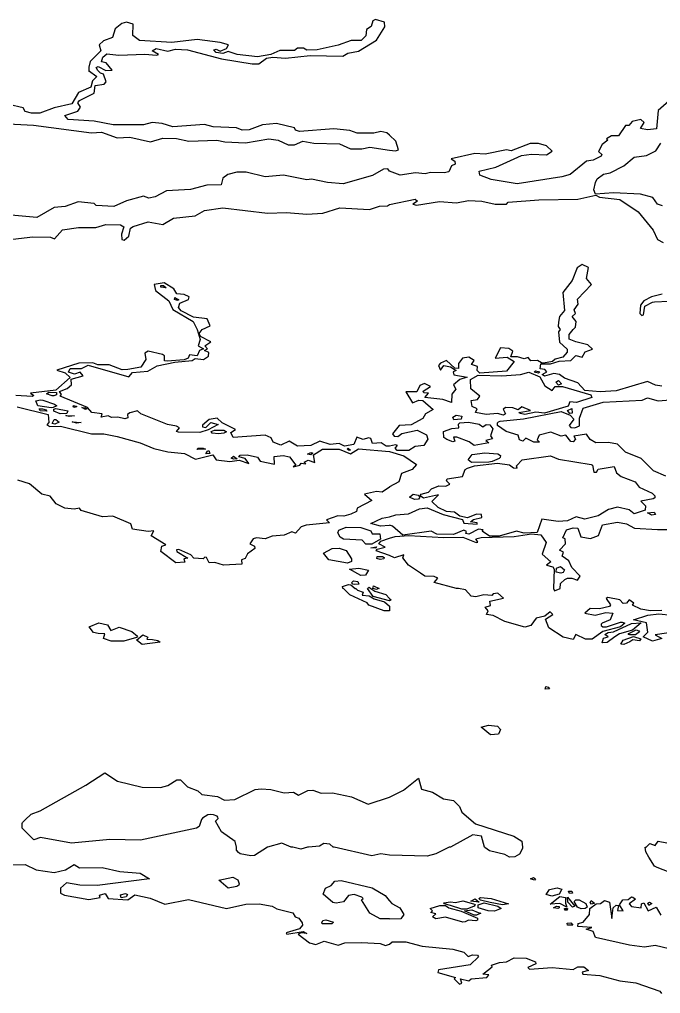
# Model space of a CAD drawing. Header units: inches. Extents: x -128.78 to -121.96, y 47.51 to 52.08.
# Drawn here: x -127.165 to -126.73, y 50.526 to 51.187 of the extents above; entities that cross this region are included whole.
import ezdxf

# ---------------------------------------------------------------- set-up
doc = ezdxf.new("R2010")
doc.units = ezdxf.units.IN
doc.header["$MEASUREMENT"] = 0
doc.layers.add('country_Clip', color=7, linetype='Continuous')

msp = doc.modelspace()

# ---------------------------------------------------------------- linework, layer by layer
at = {"layer": 'country_Clip'}
for points in [[(-127.17298, 51.11602), (-127.15597, 51.11523), (-127.11641, 51.11001), (-127.10971, 51.11041), (-127.09902, 51.10659), (-127.09042, 51.10699), (-127.07634, 51.10388), (-127.06808, 51.1063), (-127.05875, 51.10622), (-127.05036, 51.10438), (-127.03143, 51.10512), (-127.0259, 51.10388), (-127.012, 51.10327), (-126.9962, 51.10598), (-126.98968, 51.10497), (-126.98297, 51.10185), (-126.97857, 51.10187), (-126.97301, 51.1043), (-126.96544, 51.10303), (-126.94809, 51.10248), (-126.94057, 51.09917), (-126.93291, 51.09907), (-126.9275, 51.10038), (-126.91406, 51.09822), (-126.90999, 51.09773), (-126.90797, 51.09857), (-126.90997, 51.10446), (-126.91406, 51.10854), (-126.91406, 51.10854), (-126.91601, 51.10999), (-126.92, 51.11098), (-126.9247, 51.10981), (-126.93607, 51.10971), (-126.94114, 51.11158), (-126.95197, 51.11269), (-126.97518, 51.1109), (-126.97804, 51.1119), (-126.97875, 51.11346), (-126.99081, 51.11641), (-127.00033, 51.11535), (-127.00947, 51.112), (-127.01417, 51.11193), (-127.01811, 51.1135), (-127.03387, 51.11402), (-127.03972, 51.11564), (-127.0612, 51.11414), (-127.06846, 51.11644), (-127.07541, 51.11711), (-127.08108, 51.1155), (-127.10174, 51.11554), (-127.11462, 51.11798), (-127.1323, 51.11903), (-127.13455, 51.12184), (-127.12566, 51.12484), (-127.12388, 51.12752), (-127.12584, 51.13043), (-127.12459, 51.13208), (-127.11458, 51.13686), (-127.11408, 51.14222), (-127.10794, 51.14316), (-127.1066, 51.14469), (-127.10826, 51.14994), (-127.11038, 51.15058), (-127.11223, 51.15234), (-127.11337, 51.15446), (-127.11204, 51.15507), (-127.10675, 51.15234), (-127.10251, 51.15267), (-127.10663, 51.15754), (-127.10981, 51.15826), (-127.10888, 51.16145), (-127.10605, 51.16369), (-127.09803, 51.1627), (-127.08017, 51.16348), (-127.07242, 51.16272), (-127.07108, 51.16324), (-127.07533, 51.16561), (-127.07255, 51.16738), (-127.06462, 51.16552), (-127.05937, 51.16677), (-127.05135, 51.16627), (-127.02833, 51.1603), (-127.0073, 51.15684), (-127.00286, 51.15677), (-126.99767, 51.1606), (-126.99327, 51.16149), (-126.98486, 51.1608), (-126.96797, 51.1626), (-126.94581, 51.16217), (-126.94255, 51.16403), (-126.93513, 51.16549), (-126.92303, 51.17299), (-126.91726, 51.18191), (-126.91751, 51.18517), (-126.92366, 51.18697), (-126.92546, 51.18601), (-126.92657, 51.18225), (-126.92972, 51.18007), (-126.93027, 51.17585), (-126.93346, 51.17279), (-126.94021, 51.17278), (-126.94901, 51.1695), (-126.9632, 51.16633), (-126.97037, 51.16606), (-126.97261, 51.16744), (-126.97662, 51.16739), (-126.97876, 51.16598), (-126.98863, 51.16595), (-126.99477, 51.16329), (-127.00385, 51.16158), (-127.01752, 51.16312), (-127.02365, 51.16526), (-127.02735, 51.16381), (-127.03182, 51.16454), (-127.03337, 51.16631), (-127.03196, 51.16675), (-127.02916, 51.16536), (-127.02494, 51.16731), (-127.02354, 51.16975), (-127.02905, 51.17143), (-127.04465, 51.17348), (-127.06202, 51.17136), (-127.0838, 51.17262), (-127.08846, 51.17606), (-127.08827, 51.18381), (-127.09269, 51.18522), (-127.09589, 51.1843), (-127.10045, 51.18054), (-127.10212, 51.1748), (-127.10844, 51.17253), (-127.1112, 51.16975), (-127.11008, 51.16569), (-127.11739, 51.15845), (-127.11827, 51.15458), (-127.11833, 51.15234), (-127.11844, 51.15234), (-127.11281, 51.1483), (-127.11583, 51.14522), (-127.11686, 51.14099), (-127.12534, 51.13745), (-127.12988, 51.12967), (-127.14185, 51.12703), (-127.1515, 51.12333), (-127.15723, 51.12333), (-127.16162, 51.12459), (-127.16282, 51.12709), (-127.17251, 51.12924)], [(-126.72274, 51.13304), (-126.73172, 51.12512), (-126.73286, 51.11283), (-126.73911, 51.11195), (-126.74373, 51.11289), (-126.74123, 51.11704), (-126.74348, 51.11898), (-126.7495, 51.11763), (-126.75177, 51.11503), (-126.75399, 51.11489), (-126.75878, 51.10807), (-126.76339, 51.10795), (-126.76679, 51.10602), (-126.76603, 51.1051), (-126.76989, 51.10204), (-126.77236, 51.09724), (-126.76994, 51.09523), (-126.77045, 51.0942), (-126.77588, 51.09157), (-126.78043, 51.0908), (-126.79153, 51.08179), (-126.79708, 51.0802), (-126.82746, 51.07541), (-126.84507, 51.07833), (-126.85281, 51.08128), (-126.85324, 51.08408), (-126.84191, 51.08662), (-126.82464, 51.09474), (-126.81781, 51.09563), (-126.80749, 51.09504), (-126.80371, 51.09757), (-126.80764, 51.1012), (-126.81307, 51.10287), (-126.81873, 51.10274), (-126.83154, 51.09769), (-126.83471, 51.09856), (-126.84926, 51.09561), (-126.85617, 51.09608), (-126.87226, 51.09234), (-126.86971, 51.09087), (-126.86952, 51.08883), (-126.87208, 51.08756), (-126.87394, 51.08362), (-126.87712, 51.08277), (-126.88643, 51.08307), (-126.88994, 51.0821), (-126.89661, 51.08282), (-126.90684, 51.08128), (-126.91406, 51.08398), (-126.91536, 51.08563), (-126.91818, 51.08534), (-126.92567, 51.08105), (-126.9456, 51.07547), (-126.95636, 51.0762), (-126.96722, 51.07863), (-126.9704, 51.07808), (-126.98615, 51.08132), (-126.99859, 51.08016), (-127.01154, 51.08342), (-127.01783, 51.08336), (-127.02397, 51.08183), (-127.02723, 51.0793), (-127.02834, 51.07463), (-127.03812, 51.07446), (-127.04924, 51.0715), (-127.06563, 51.07063), (-127.07335, 51.06652), (-127.07765, 51.06563), (-127.08111, 51.06708), (-127.09277, 51.06385), (-127.10132, 51.06007), (-127.11332, 51.06077), (-127.11469, 51.06202), (-127.12543, 51.06325), (-127.13433, 51.06009), (-127.14175, 51.0594), (-127.15368, 51.05248), (-127.17099, 51.0541)], [(-126.72882, 51.06036), (-126.73225, 51.06168), (-126.73542, 51.06614), (-126.74381, 51.06831), (-126.76217, 51.06927), (-126.77426, 51.06833), (-126.77541, 51.07128), (-126.77436, 51.07625), (-126.77326, 51.07887), (-126.76885, 51.082), (-126.76438, 51.0828), (-126.755, 51.08772), (-126.74817, 51.09349), (-126.73961, 51.09459), (-126.73336, 51.09776), (-126.72995, 51.10306)], [(-127.16997, 51.03785), (-127.15623, 51.03931), (-127.1443, 51.03924), (-127.14161, 51.03815), (-127.13625, 51.04409), (-127.12536, 51.04567), (-127.11357, 51.04568), (-127.10666, 51.04768), (-127.0969, 51.04767), (-127.09462, 51.04621), (-127.09613, 51.04125), (-127.09592, 51.03769), (-127.09435, 51.03725), (-127.09119, 51.03977), (-127.08991, 51.04526), (-127.0882, 51.0465), (-127.07802, 51.04959), (-127.06813, 51.0479), (-127.06083, 51.05214), (-127.04606, 51.05356), (-127.03979, 51.05726), (-127.02723, 51.05918), (-126.99707, 51.05555), (-126.98411, 51.05586), (-126.97022, 51.05475), (-126.95951, 51.05555), (-126.94795, 51.05914), (-126.92769, 51.05804), (-126.92095, 51.06021), (-126.91542, 51.06041), (-126.91406, 51.06139), (-126.89666, 51.06497), (-126.8951, 51.06352), (-126.89842, 51.0615), (-126.89586, 51.0609), (-126.88018, 51.06348), (-126.86872, 51.06251), (-126.86051, 51.06409), (-126.85144, 51.06369), (-126.84233, 51.06169), (-126.83483, 51.06169), (-126.83351, 51.06301), (-126.81276, 51.06445), (-126.78631, 51.06504), (-126.77411, 51.06775), (-126.77156, 51.06644), (-126.75777, 51.06478), (-126.74545, 51.05632), (-126.73505, 51.04398), (-126.73211, 51.03757), (-126.72838, 51.03563)], [(-126.72933, 50.93795), (-126.73365, 50.93863), (-126.73891, 50.94131), (-126.76019, 50.9348), (-126.77118, 50.93415), (-126.78158, 50.93508), (-126.7863, 50.94026), (-126.79537, 50.94337), (-126.79868, 50.94604), (-126.80268, 50.94661), (-126.8089, 50.94485), (-126.81058, 50.94601), (-126.80724, 50.94788), (-126.80862, 50.94932), (-126.81199, 50.94976), (-126.81138, 50.95313), (-126.80475, 50.95313), (-126.79909, 50.95494), (-126.79104, 50.95556), (-126.78761, 50.95885), (-126.78345, 50.95772), (-126.78124, 50.96125), (-126.77632, 50.96305), (-126.77962, 50.96621), (-126.78761, 50.96808), (-126.79214, 50.97002), (-126.79215, 50.97307), (-126.78952, 50.97656), (-126.78785, 50.97802), (-126.7875, 50.98203), (-126.79018, 50.98535), (-126.78782, 50.98746), (-126.78882, 50.98982), (-126.78615, 50.9936), (-126.78653, 50.99702), (-126.77713, 51.00715), (-126.78048, 51.01105), (-126.77899, 51.0185), (-126.78337, 51.02054), (-126.78676, 51.01846), (-126.79013, 51.00988), (-126.79653, 51.00154), (-126.79535, 50.98948), (-126.79875, 50.98535), (-126.79943, 50.98141), (-126.79959, 50.97854), (-126.79834, 50.97656), (-126.79948, 50.97498), (-126.79871, 50.96788), (-126.79355, 50.96325), (-126.79359, 50.96119), (-126.79647, 50.95763), (-126.80171, 50.95629), (-126.8034, 50.95471), (-126.80962, 50.95374), (-126.81093, 50.95388), (-126.8136, 50.95546), (-126.81817, 50.9552), (-126.82006, 50.95757), (-126.82276, 50.95652), (-126.8272, 50.95795), (-126.83169, 50.95788), (-126.83045, 50.96179), (-126.83304, 50.96352), (-126.83881, 50.96412), (-126.84244, 50.95699), (-126.8342, 50.95776), (-126.82947, 50.95479), (-126.83472, 50.94828), (-126.8529, 50.94696), (-126.85466, 50.94874), (-126.85447, 50.95138), (-126.8586, 50.95271), (-126.85673, 50.95555), (-126.86032, 50.95778), (-126.86455, 50.95713), (-126.86743, 50.95335), (-126.86731, 50.95012), (-126.86983, 50.95022), (-126.87543, 50.95542), (-126.87958, 50.95375), (-126.88089, 50.95215), (-126.87961, 50.94886), (-126.87735, 50.95213), (-126.87275, 50.95125), (-126.86887, 50.94877), (-126.87098, 50.94786), (-126.87051, 50.94564), (-126.86133, 50.94408), (-126.86635, 50.94249), (-126.8708, 50.9389), (-126.86909, 50.93608), (-126.87181, 50.93256), (-126.87212, 50.92706), (-126.87807, 50.92902), (-126.89021, 50.93038), (-126.88774, 50.93323), (-126.89093, 50.93346), (-126.89122, 50.93471), (-126.88631, 50.93786), (-126.89043, 50.93993), (-126.89367, 50.93845), (-126.89562, 50.93421), (-126.90301, 50.93411), (-126.8986, 50.92666), (-126.89436, 50.92854), (-126.89156, 50.92833), (-126.88454, 50.92221), (-126.88974, 50.9192), (-126.89158, 50.91618), (-126.89938, 50.91185), (-126.90752, 50.91134), (-126.91221, 50.90575), (-126.91108, 50.90416), (-126.90842, 50.90377), (-126.90574, 50.90586), (-126.89535, 50.90825), (-126.88906, 50.90504), (-126.88811, 50.90201), (-126.89081, 50.89769), (-126.89668, 50.89714), (-126.90103, 50.89428), (-126.90905, 50.89444), (-126.91041, 50.89588), (-126.90879, 50.89768), (-126.91016, 50.89828), (-126.91406, 50.89732), (-126.91649, 50.89732), (-126.91992, 50.89946), (-126.92567, 50.89911), (-126.92686, 50.90245), (-126.92853, 50.90306), (-126.93206, 50.90185), (-126.93629, 50.90342), (-126.93841, 50.89833), (-126.94483, 50.89735), (-126.94837, 50.89917), (-126.95439, 50.89837), (-126.96152, 50.9006), (-126.96763, 50.8977), (-126.97669, 50.89729), (-126.98229, 50.90059), (-126.98794, 50.89794), (-126.99304, 50.90003), (-126.9945, 50.90295), (-126.99867, 50.90483), (-127.02035, 50.90328), (-127.02194, 50.90668), (-127.01874, 50.90859), (-127.02788, 50.91323), (-127.03114, 50.91622), (-127.03662, 50.91538), (-127.04106, 50.91145), (-127.04115, 50.91033), (-127.03886, 50.91005), (-127.03554, 50.91346), (-127.03044, 50.91199), (-127.03733, 50.90834), (-127.04293, 50.90658), (-127.05739, 50.90684), (-127.05876, 50.90729), (-127.05667, 50.90976), (-127.05872, 50.91096), (-127.065, 50.91203), (-127.08308, 50.91933), (-127.08527, 50.92121), (-127.09054, 50.91987), (-127.09208, 50.91869), (-127.09174, 50.91661), (-127.09396, 50.91587), (-127.09854, 50.91702), (-127.103, 50.91677), (-127.1052, 50.91794), (-127.10983, 50.91697), (-127.10935, 50.91928), (-127.11625, 50.92009), (-127.11919, 50.92345), (-127.13775, 50.93115), (-127.13675, 50.93241), (-127.13828, 50.93451), (-127.13293, 50.9364), (-127.13005, 50.93902), (-127.13025, 50.94271), (-127.12209, 50.94495), (-127.12425, 50.94752), (-127.128, 50.94622), (-127.13211, 50.94765), (-127.13101, 50.94997), (-127.12319, 50.95006), (-127.11877, 50.95221), (-127.09124, 50.94448), (-127.08865, 50.94735), (-127.07813, 50.94814), (-127.07196, 50.95179), (-127.05989, 50.95431), (-127.04805, 50.95537), (-127.04618, 50.95671), (-127.04039, 50.9561), (-127.03702, 50.9583), (-127.03684, 50.96082), (-127.03975, 50.96218), (-127.03779, 50.96347), (-127.0396, 50.96539), (-127.03557, 50.96822), (-127.04251, 50.97176), (-127.04339, 50.9737), (-127.04126, 50.97656), (-127.03603, 50.979), (-127.03793, 50.98371), (-127.04734, 50.98494), (-127.05563, 50.98913), (-127.05737, 50.99144), (-127.05652, 50.99438), (-127.05057, 50.99688), (-127.05015, 50.99863), (-127.05346, 51.00029), (-127.05856, 51.00074), (-127.06061, 51.00417), (-127.06721, 51.00815), (-127.07405, 51.00716), (-127.07298, 51.00293), (-127.06396, 50.99597), (-127.06119, 50.99013), (-127.04735, 50.98183), (-127.0448, 50.97656), (-127.04267, 50.96973), (-127.04406, 50.9655), (-127.04042, 50.96336), (-127.04316, 50.96225), (-127.04484, 50.95872), (-127.04991, 50.9592), (-127.05089, 50.95702), (-127.05346, 50.9559), (-127.0652, 50.95499), (-127.06701, 50.95534), (-127.06685, 50.95854), (-127.06834, 50.95963), (-127.07797, 50.9618), (-127.08029, 50.96051), (-127.07953, 50.95608), (-127.08295, 50.95096), (-127.09183, 50.94925), (-127.0957, 50.94918), (-127.10452, 50.95243), (-127.11212, 50.95256), (-127.11559, 50.95383), (-127.12504, 50.9536), (-127.13997, 50.94879), (-127.1343, 50.94706), (-127.13094, 50.944), (-127.14079, 50.93536), (-127.15801, 50.93322), (-127.15565, 50.93178), (-127.15676, 50.93108), (-127.16777, 50.93175)], [(-127.06765, 51.0063), (-127.06589, 51.0049), (-127.06945, 51.00534), (-127.06943, 51.00636), (-127.06765, 51.0063)], [(-127.05727, 50.99663), (-127.058, 50.99609), (-127.06006, 50.99679), (-127.05982, 50.99812), (-127.05727, 50.99663)], [(-126.72909, 51.00052), (-126.73619, 50.99867), (-126.74155, 50.99591), (-126.74369, 50.99292), (-126.74428, 50.98734), (-126.74294, 50.98612), (-126.74169, 50.98639), (-126.74076, 50.9923), (-126.73572, 50.99504), (-126.73435, 50.99521), (-126.72447, 50.99563)], [(-126.81961, 50.94763), (-126.81208, 50.94428), (-126.80878, 50.93823), (-126.80364, 50.93508), (-126.80177, 50.93778), (-126.79679, 50.93772), (-126.77755, 50.93217), (-126.7767, 50.93027), (-126.78723, 50.92694), (-126.7917, 50.92734), (-126.7929, 50.92438), (-126.80899, 50.91975), (-126.81487, 50.92039), (-126.82227, 50.91888), (-126.8252, 50.9194), (-126.82636, 50.92014), (-126.81847, 50.92143), (-126.82427, 50.92408), (-126.82682, 50.92206), (-126.83042, 50.92342), (-126.8352, 50.92352), (-126.83694, 50.92246), (-126.83547, 50.91932), (-126.83685, 50.91846), (-126.8409, 50.91957), (-126.84863, 50.91889), (-126.85578, 50.92013), (-126.85462, 50.92264), (-126.85794, 50.92423), (-126.85867, 50.92829), (-126.85441, 50.92894), (-126.85273, 50.93132), (-126.85886, 50.93624), (-126.85921, 50.94265), (-126.85386, 50.94555), (-126.83794, 50.94506), (-126.82514, 50.94604), (-126.81961, 50.94763)], [(-126.81212, 50.94783), (-126.81304, 50.94686), (-126.81588, 50.94763), (-126.81502, 50.94836), (-126.81212, 50.94783)], [(-126.79748, 50.93959), (-126.79934, 50.9388), (-126.80124, 50.94073), (-126.79943, 50.94181), (-126.79748, 50.93959)], [(-127.14196, 50.93151), (-127.14311, 50.93144), (-127.14709, 50.93288), (-127.14538, 50.93388), (-127.1403, 50.93374), (-127.14023, 50.93211), (-127.14196, 50.93151)], [(-126.72658, 50.87692), (-126.73485, 50.88059), (-126.74328, 50.88884), (-126.75401, 50.89327), (-126.75942, 50.8986), (-126.76558, 50.8998), (-126.77412, 50.89962), (-126.77786, 50.90189), (-126.78033, 50.90544), (-126.78899, 50.90418), (-126.78786, 50.90198), (-126.78939, 50.90016), (-126.79107, 50.90036), (-126.79443, 50.9047), (-126.79769, 50.90417), (-126.80453, 50.90676), (-126.81251, 50.90481), (-126.81381, 50.90166), (-126.81232, 50.90011), (-126.81619, 50.9001), (-126.82155, 50.90283), (-126.82372, 50.90062), (-126.82599, 50.90168), (-126.82681, 50.9048), (-126.83493, 50.90729), (-126.84074, 50.91142), (-126.8409, 50.91315), (-126.84013, 50.91383), (-126.83903, 50.91417), (-126.82315, 50.91581), (-126.79765, 50.9209), (-126.7915, 50.91828), (-126.78898, 50.91571), (-126.79211, 50.91141), (-126.79114, 50.91005), (-126.78836, 50.90968), (-126.78517, 50.91116), (-126.78515, 50.91641), (-126.78262, 50.92314), (-126.76917, 50.9271), (-126.74265, 50.92859), (-126.73894, 50.93018), (-126.73171, 50.92816), (-126.71533, 50.92936)], [(-127.16693, 50.92395), (-127.14593, 50.9189), (-127.14547, 50.91348), (-127.14677, 50.91175), (-127.14488, 50.91065), (-127.13744, 50.91086), (-127.11644, 50.90572), (-127.10813, 50.90562), (-127.09897, 50.90381), (-127.08341, 50.89968), (-127.07426, 50.89583), (-127.06468, 50.89348), (-127.05341, 50.89227), (-127.04589, 50.88843), (-127.03409, 50.89141), (-127.03177, 50.88798), (-127.02256, 50.88679), (-127.0163, 50.8877), (-127.00962, 50.88563), (-127.01205, 50.88904), (-127.01654, 50.89014), (-127.01552, 50.89118), (-127.01083, 50.89131), (-127.00378, 50.88987), (-127.00204, 50.88712), (-126.99233, 50.8851), (-126.99241, 50.8903), (-126.98645, 50.89087), (-126.98207, 50.89017), (-126.97765, 50.88447), (-126.97953, 50.88322), (-126.97513, 50.88432), (-126.97425, 50.88576), (-126.97097, 50.88531), (-126.97207, 50.88652), (-126.96948, 50.88779), (-126.96492, 50.88628), (-126.96568, 50.89133), (-126.9597, 50.89538), (-126.94832, 50.89518), (-126.94071, 50.89205), (-126.93527, 50.8954), (-126.91406, 50.89369), (-126.90433, 50.89085), (-126.89578, 50.88478), (-126.89868, 50.88155), (-126.90598, 50.87877), (-126.90776, 50.87315), (-126.91406, 50.8697), (-126.91406, 50.86942), (-126.91922, 50.86598), (-126.92309, 50.86656), (-126.93114, 50.86468), (-126.92626, 50.86052), (-126.93605, 50.85526), (-126.93654, 50.853), (-126.94033, 50.85104), (-126.9451, 50.84968), (-126.94922, 50.85011), (-126.95692, 50.84724), (-126.95491, 50.84517), (-126.97073, 50.84361), (-126.97408, 50.84244), (-126.97798, 50.83824), (-126.98041, 50.83919), (-126.98577, 50.83699), (-126.99379, 50.83619), (-126.99865, 50.83432), (-127.00448, 50.83503), (-127.00679, 50.83433), (-127.00891, 50.83106), (-127.00591, 50.82936), (-127.00569, 50.82773), (-127.01049, 50.82414), (-127.01216, 50.82105), (-127.01464, 50.82011), (-127.01434, 50.81711), (-127.02679, 50.81649), (-127.03266, 50.81828), (-127.03652, 50.81821), (-127.03835, 50.82164), (-127.03965, 50.82196), (-127.04059, 50.82084), (-127.04692, 50.82126), (-127.04901, 50.82346), (-127.05711, 50.82716), (-127.05873, 50.82685), (-127.05847, 50.82578), (-127.05099, 50.82126), (-127.05385, 50.82072), (-127.05308, 50.81849), (-127.05916, 50.81805), (-127.06944, 50.82573), (-127.06881, 50.82943), (-127.06598, 50.83026), (-127.07587, 50.83634), (-127.07423, 50.8398), (-127.07802, 50.83935), (-127.08856, 50.84097), (-127.08971, 50.84452), (-127.10201, 50.84971), (-127.10902, 50.84936), (-127.12348, 50.85365), (-127.12467, 50.85512), (-127.12818, 50.85446), (-127.13467, 50.85524), (-127.14046, 50.85808), (-127.14463, 50.86337), (-127.15015, 50.86465), (-127.1586, 50.87164), (-127.16655, 50.87424)], [(-127.14258, 50.92346), (-127.14394, 50.92332), (-127.15287, 50.9246), (-127.1543, 50.92817), (-127.15108, 50.92882), (-127.14949, 50.92851), (-127.14168, 50.92576), (-127.14004, 50.92472), (-127.14258, 50.92346)], [(-127.12649, 50.92424), (-127.12807, 50.92354), (-127.12892, 50.92401), (-127.12868, 50.92502), (-127.12649, 50.92424)], [(-127.11962, 50.92254), (-127.12059, 50.9223), (-127.12314, 50.92356), (-127.12047, 50.9234), (-127.11962, 50.92254)], [(-127.14737, 50.92205), (-127.14678, 50.92104), (-127.15139, 50.92136), (-127.15207, 50.9226), (-127.14984, 50.92264), (-127.14737, 50.92205)], [(-127.13328, 50.91957), (-127.13783, 50.91925), (-127.14211, 50.92108), (-127.14216, 50.92237), (-127.14081, 50.92291), (-127.13247, 50.92121), (-127.13328, 50.91957)], [(-127.128, 50.91792), (-127.13164, 50.91738), (-127.13394, 50.91816), (-127.128, 50.91792)], [(-126.86547, 50.91563), (-126.87039, 50.91518), (-126.87121, 50.917), (-126.86891, 50.91827), (-126.8675, 50.91818), (-126.86514, 50.91757), (-126.86547, 50.91563)], [(-126.79012, 50.91968), (-126.79173, 50.91951), (-126.79343, 50.92161), (-126.79041, 50.9228), (-126.79012, 50.91968)], [(-127.13851, 50.91353), (-127.14143, 50.91228), (-127.14312, 50.91275), (-127.14191, 50.91533), (-127.1407, 50.91549), (-127.13851, 50.91353)], [(-127.12359, 50.91337), (-127.12676, 50.91284), (-127.12963, 50.91393), (-127.12359, 50.91337)], [(-126.85328, 50.91217), (-126.85076, 50.91045), (-126.84846, 50.91197), (-126.84602, 50.91179), (-126.84404, 50.90907), (-126.84564, 50.90423), (-126.8443, 50.90232), (-126.84871, 50.90106), (-126.84664, 50.89959), (-126.85672, 50.89767), (-126.86004, 50.90032), (-126.86835, 50.90343), (-126.87071, 50.90344), (-126.86992, 50.90065), (-126.87106, 50.90016), (-126.87524, 50.90176), (-126.87734, 50.90309), (-126.87744, 50.90715), (-126.87187, 50.90929), (-126.86705, 50.90968), (-126.86729, 50.91219), (-126.86646, 50.91314), (-126.86055, 50.91353), (-126.85328, 50.91217)], [(-127.02657, 50.9061), (-127.03029, 50.90574), (-127.03452, 50.90615), (-127.03527, 50.90723), (-127.03309, 50.9082), (-127.02672, 50.90807), (-127.02489, 50.90707), (-127.02657, 50.9061)], [(-127.03909, 50.89527), (-127.04476, 50.89515), (-127.04429, 50.89603), (-127.04059, 50.896), (-127.03909, 50.89527)], [(-127.0362, 50.89236), (-127.0388, 50.89204), (-127.03769, 50.8938), (-127.03692, 50.8944), (-127.0362, 50.89236)], [(-127.01748, 50.88874), (-127.01976, 50.88856), (-127.02165, 50.88914), (-127.02015, 50.8905), (-127.01748, 50.88874)], [(-126.96622, 50.8926), (-126.96768, 50.89131), (-126.96991, 50.89196), (-126.96749, 50.89292), (-126.96622, 50.8926)], [(-126.94062, 50.89457), (-126.94155, 50.89433), (-126.94294, 50.89538), (-126.94212, 50.89594), (-126.94062, 50.89457)], [(-126.77635, 50.88445), (-126.77553, 50.87962), (-126.77354, 50.87971), (-126.77252, 50.88163), (-126.76173, 50.88349), (-126.76003, 50.87922), (-126.75681, 50.8766), (-126.74742, 50.87303), (-126.74461, 50.86947), (-126.73592, 50.86546), (-126.73406, 50.86366), (-126.73405, 50.86213), (-126.73513, 50.86149), (-126.74357, 50.85994), (-126.74035, 50.85671), (-126.74064, 50.85383), (-126.74798, 50.85135), (-126.75138, 50.85397), (-126.75943, 50.85597), (-126.76539, 50.85432), (-126.77248, 50.85011), (-126.78156, 50.84779), (-126.78754, 50.84928), (-126.79327, 50.84663), (-126.79967, 50.84606), (-126.81066, 50.84766), (-126.814, 50.8388), (-126.82281, 50.83814), (-126.82797, 50.8395), (-126.83969, 50.83625), (-126.84621, 50.83611), (-126.85121, 50.8397), (-126.85063, 50.84048), (-126.85369, 50.84104), (-126.86022, 50.83763), (-126.86227, 50.83802), (-126.86181, 50.8393), (-126.86364, 50.84034), (-126.87072, 50.8374), (-126.88192, 50.83764), (-126.88583, 50.83955), (-126.90516, 50.83682), (-126.91205, 50.8431), (-126.91406, 50.84375), (-126.91406, 50.84347), (-126.92036, 50.8431), (-126.92674, 50.84488), (-126.91915, 50.84844), (-126.91406, 50.84933), (-126.90981, 50.85079), (-126.9012, 50.85141), (-126.89383, 50.85479), (-126.88867, 50.85543), (-126.87777, 50.85094), (-126.8646, 50.84749), (-126.8636, 50.84506), (-126.85475, 50.84446), (-126.8546, 50.84519), (-126.85912, 50.84588), (-126.85704, 50.84761), (-126.85146, 50.84885), (-126.85174, 50.85081), (-126.85504, 50.85111), (-126.86123, 50.84858), (-126.86635, 50.84977), (-126.86994, 50.85249), (-126.8754, 50.85288), (-126.8811, 50.85578), (-126.88554, 50.85973), (-126.881, 50.86424), (-126.8911, 50.86211), (-126.89324, 50.86354), (-126.8927, 50.86477), (-126.88771, 50.86615), (-126.88556, 50.86835), (-126.8806, 50.87033), (-126.87593, 50.87024), (-126.87326, 50.8714), (-126.87553, 50.87371), (-126.87493, 50.87522), (-126.86467, 50.87671), (-126.86273, 50.88152), (-126.86132, 50.88247), (-126.85643, 50.88388), (-126.84083, 50.88574), (-126.83268, 50.88463), (-126.82993, 50.88254), (-126.82739, 50.88238), (-126.82786, 50.88398), (-126.8241, 50.88799), (-126.80481, 50.89065), (-126.79952, 50.88859), (-126.77714, 50.88486), (-126.77635, 50.88445)], [(-126.84666, 50.88645), (-126.85857, 50.88631), (-126.86071, 50.88807), (-126.85795, 50.89155), (-126.84936, 50.89286), (-126.84055, 50.8921), (-126.83878, 50.89087), (-126.83896, 50.88959), (-126.83974, 50.88895), (-126.8445, 50.88693), (-126.84666, 50.88645)], [(-126.89441, 50.86135), (-126.89711, 50.86118), (-126.90053, 50.86257), (-126.89808, 50.8647), (-126.89477, 50.86406), (-126.89349, 50.86271), (-126.89441, 50.86135)], [(-126.7335, 50.85098), (-126.73608, 50.8505), (-126.73897, 50.85195), (-126.73437, 50.8525), (-126.7335, 50.85098)], [(-126.72919, 50.78576), (-126.73698, 50.78552), (-126.74343, 50.78657), (-126.74908, 50.78927), (-126.74823, 50.79082), (-126.7515, 50.79293), (-126.75317, 50.79083), (-126.75554, 50.79039), (-126.75771, 50.79292), (-126.76596, 50.79453), (-126.76697, 50.79399), (-126.76412, 50.78969), (-126.76487, 50.78845), (-126.77156, 50.7869), (-126.77793, 50.78721), (-126.78148, 50.78397), (-126.77443, 50.78267), (-126.76729, 50.78442), (-126.76245, 50.78393), (-126.76431, 50.77934), (-126.76982, 50.77719), (-126.77047, 50.77653), (-126.77052, 50.77562), (-126.76924, 50.77467), (-126.76683, 50.77467), (-126.75736, 50.77773), (-126.75629, 50.77786), (-126.75445, 50.77721), (-126.7573, 50.77467), (-126.76923, 50.77157), (-126.77657, 50.7662), (-126.78118, 50.76639), (-126.78757, 50.76943), (-126.78947, 50.76596), (-126.79629, 50.76758), (-126.80598, 50.77405), (-126.80828, 50.77996), (-126.80323, 50.78293), (-126.805, 50.78487), (-126.80873, 50.78184), (-126.81449, 50.78056), (-126.81827, 50.77552), (-126.82233, 50.77437), (-126.83589, 50.77831), (-126.8437, 50.78234), (-126.84833, 50.78299), (-126.84727, 50.78556), (-126.84922, 50.78806), (-126.84571, 50.78919), (-126.84601, 50.79209), (-126.83668, 50.79405), (-126.84072, 50.79752), (-126.84387, 50.79716), (-126.84475, 50.79601), (-126.85023, 50.79639), (-126.85555, 50.795), (-126.85882, 50.79548), (-126.86255, 50.79986), (-126.86742, 50.80078), (-126.86858, 50.80078), (-126.88375, 50.80471), (-126.88126, 50.80766), (-126.88388, 50.80879), (-126.89011, 50.80905), (-126.89323, 50.81101), (-126.90119, 50.81655), (-126.9052, 50.82152), (-126.90447, 50.82354), (-126.91076, 50.82145), (-126.91406, 50.8231), (-126.9233, 50.82614), (-126.92262, 50.82727), (-126.91706, 50.82883), (-126.92149, 50.83097), (-126.92, 50.83283), (-126.91406, 50.83482), (-126.91043, 50.83587), (-126.90102, 50.83663), (-126.87721, 50.83519), (-126.86428, 50.83559), (-126.85524, 50.83183), (-126.85413, 50.83222), (-126.85554, 50.83437), (-126.85183, 50.83541), (-126.8295, 50.8359), (-126.81765, 50.83782), (-126.81146, 50.83722), (-126.80771, 50.83186), (-126.81053, 50.82405), (-126.80454, 50.81885), (-126.80755, 50.81662), (-126.80327, 50.81531), (-126.80238, 50.81372), (-126.80276, 50.80078), (-126.80221, 50.79914), (-126.79834, 50.80078), (-126.79798, 50.80414), (-126.79507, 50.80682), (-126.79343, 50.80764), (-126.79045, 50.80762), (-126.78653, 50.8064), (-126.78476, 50.80903), (-126.7904, 50.81484), (-126.7925, 50.81936), (-126.79688, 50.82265), (-126.79606, 50.82544), (-126.79875, 50.82673), (-126.79469, 50.83102), (-126.79481, 50.83432), (-126.79643, 50.83513), (-126.79409, 50.84041), (-126.78941, 50.8419), (-126.78627, 50.84159), (-126.78427, 50.83566), (-126.77762, 50.83459), (-126.77234, 50.83656), (-126.76959, 50.84383), (-126.75941, 50.84563), (-126.75319, 50.84448), (-126.74786, 50.8416), (-126.73228, 50.84071), (-126.72384, 50.84076)], [(-126.92025, 50.83412), (-126.92618, 50.83067), (-126.93029, 50.83072), (-126.93271, 50.8335), (-126.94533, 50.83417), (-126.94775, 50.83549), (-126.94926, 50.83838), (-126.94855, 50.84022), (-126.9437, 50.84234), (-126.93373, 50.84205), (-126.92687, 50.83991), (-126.92597, 50.83776), (-126.92078, 50.83773), (-126.92025, 50.83412)], [(-126.93996, 50.81906), (-126.94263, 50.81779), (-126.95543, 50.82025), (-126.95899, 50.82464), (-126.95315, 50.82785), (-126.94843, 50.82805), (-126.94362, 50.82647), (-126.94002, 50.82073), (-126.93996, 50.81906)], [(-126.92293, 50.82889), (-126.92354, 50.82801), (-126.92679, 50.82825), (-126.92293, 50.82889)], [(-126.91808, 50.82071), (-126.92055, 50.82035), (-126.92273, 50.82113), (-126.92244, 50.82245), (-126.91896, 50.82237), (-126.91771, 50.82171), (-126.91808, 50.82071)], [(-126.93049, 50.80983), (-126.93367, 50.80957), (-126.94137, 50.81371), (-126.93508, 50.81443), (-126.92843, 50.81304), (-126.93049, 50.80983)], [(-126.79628, 50.81149), (-126.79774, 50.81117), (-126.80108, 50.8118), (-126.80087, 50.81442), (-126.79816, 50.81566), (-126.79534, 50.8134), (-126.79628, 50.81149)], [(-126.935, 50.8036), (-126.93761, 50.80334), (-126.93915, 50.80367), (-126.93991, 50.80455), (-126.93868, 50.80583), (-126.93567, 50.80535), (-126.935, 50.8036)], [(-126.94041, 50.80327), (-126.93747, 50.80078), (-126.93694, 50.80078), (-126.936, 50.79957), (-126.93204, 50.79824), (-126.9328, 50.79605), (-126.92788, 50.79575), (-126.92454, 50.79358), (-126.91747, 50.79155), (-126.91406, 50.78879), (-126.91406, 50.78543), (-126.91779, 50.78547), (-126.92829, 50.78939), (-126.92931, 50.79099), (-126.94118, 50.79643), (-126.9453, 50.80078), (-126.94586, 50.80078), (-126.94606, 50.80213), (-126.94197, 50.8035), (-126.94041, 50.80327)], [(-126.92682, 50.80078), (-126.92403, 50.79878), (-126.91657, 50.79656), (-126.91406, 50.79381), (-126.91309, 50.79288), (-126.91406, 50.79241), (-126.92537, 50.79536), (-126.92902, 50.80078), (-126.92908, 50.80078), (-126.92791, 50.80159), (-126.92682, 50.80078)], [(-126.92154, 50.80078), (-126.923, 50.79998), (-126.92555, 50.80078), (-126.92494, 50.80241), (-126.92113, 50.80078), (-126.92154, 50.80078)], [(-126.76628, 50.76412), (-126.76983, 50.76388), (-126.76888, 50.76695), (-126.76582, 50.76794), (-126.76789, 50.76936), (-126.76569, 50.77071), (-126.76205, 50.77125), (-126.74987, 50.77686), (-126.74339, 50.77748), (-126.7493, 50.7725), (-126.75808, 50.76981), (-126.76115, 50.76793), (-126.76628, 50.76412)], [(-126.7185, 50.77151), (-126.7339, 50.76925), (-126.72935, 50.76678), (-126.73558, 50.76485), (-126.7419, 50.76779), (-126.73884, 50.77113), (-126.73967, 50.77747), (-126.74842, 50.7793), (-126.73881, 50.78261), (-126.73124, 50.78341), (-126.72249, 50.78259)], [(-127.1056, 50.77599), (-127.10342, 50.77208), (-127.09771, 50.77448), (-127.08904, 50.77147), (-127.08534, 50.76826), (-127.08589, 50.76735), (-127.09463, 50.76485), (-127.10314, 50.76483), (-127.10828, 50.76679), (-127.10741, 50.77), (-127.11201, 50.77006), (-127.11511, 50.77084), (-127.11817, 50.7747), (-127.11147, 50.77731), (-127.1056, 50.77599)], [(-126.74707, 50.76928), (-126.75112, 50.76915), (-126.75214, 50.76943), (-126.75159, 50.77023), (-126.74665, 50.77263), (-126.74481, 50.77194), (-126.74443, 50.77135), (-126.74707, 50.76928)], [(-127.06982, 50.76422), (-127.08202, 50.7626), (-127.08533, 50.76516), (-127.08597, 50.7655), (-127.08159, 50.76929), (-127.07818, 50.76764), (-127.07889, 50.76632), (-127.07506, 50.76613), (-127.07134, 50.76545), (-127.06982, 50.76422)], [(-126.74362, 50.76661), (-126.74447, 50.76524), (-126.74892, 50.76572), (-126.75099, 50.76443), (-126.75516, 50.76269), (-126.75721, 50.7629), (-126.75559, 50.76571), (-126.74861, 50.76817), (-126.74362, 50.76661)], [(-126.80559, 50.73246), (-126.8084, 50.7323), (-126.80797, 50.73426), (-126.80646, 50.73374), (-126.80559, 50.73246)], [(-126.84015, 50.70168), (-126.8456, 50.70125), (-126.85184, 50.70661), (-126.84702, 50.70788), (-126.84089, 50.70719), (-126.83892, 50.70486), (-126.84015, 50.70168)], [(-127.082, 50.66582), (-127.06965, 50.66549), (-127.06473, 50.6669), (-127.05865, 50.67074), (-127.05616, 50.67085), (-127.0513, 50.66593), (-127.04436, 50.6633), (-127.0415, 50.66091), (-127.03089, 50.6594), (-127.02621, 50.65692), (-127.01919, 50.65741), (-127.00543, 50.66412), (-127.00138, 50.66472), (-126.99476, 50.6643), (-126.98564, 50.6619), (-126.97942, 50.66248), (-126.97586, 50.66048), (-126.9697, 50.66349), (-126.96613, 50.66388), (-126.96062, 50.66184), (-126.95295, 50.66192), (-126.93998, 50.65929), (-126.92867, 50.65438), (-126.91406, 50.65904), (-126.90473, 50.6638), (-126.89459, 50.67193), (-126.89247, 50.66453), (-126.88488, 50.66242), (-126.87741, 50.65785), (-126.87071, 50.65678), (-126.86663, 50.65276), (-126.865, 50.64875), (-126.85572, 50.64094), (-126.82981, 50.63251), (-126.82437, 50.62905), (-126.82376, 50.625), (-126.82381, 50.62407), (-126.82601, 50.62039), (-126.82907, 50.61856), (-126.83278, 50.61833), (-126.83577, 50.62003), (-126.84629, 50.62252), (-126.84949, 50.62474), (-126.84962, 50.625), (-126.85177, 50.63246), (-126.85769, 50.63342), (-126.8727, 50.625), (-126.87373, 50.625), (-126.88267, 50.62045), (-126.88863, 50.61905), (-126.91406, 50.61971), (-126.91995, 50.62048), (-126.9262, 50.6192), (-126.95176, 50.625), (-126.95235, 50.625), (-126.95472, 50.62714), (-126.95677, 50.62745), (-126.95871, 50.62754), (-126.9618, 50.62584), (-126.96907, 50.625), (-126.96973, 50.625), (-126.97445, 50.62369), (-126.97982, 50.625), (-126.98094, 50.625), (-126.98724, 50.62782), (-126.99691, 50.625), (-127.00587, 50.61943), (-127.00829, 50.61923), (-127.01548, 50.62058), (-127.01659, 50.62137), (-127.01796, 50.62294), (-127.01796, 50.625), (-127.01899, 50.62895), (-127.02814, 50.63543), (-127.03225, 50.64267), (-127.03053, 50.6445), (-127.03077, 50.64536), (-127.03122, 50.64604), (-127.03369, 50.64708), (-127.03568, 50.64726), (-127.0375, 50.64706), (-127.04104, 50.6447), (-127.04189, 50.64392), (-127.04342, 50.63909), (-127.04527, 50.63788), (-127.08333, 50.62977), (-127.10413, 50.63027), (-127.13012, 50.62786), (-127.15121, 50.63165), (-127.15554, 50.63006), (-127.16354, 50.63798), (-127.16346, 50.64112), (-127.16322, 50.64183), (-127.16158, 50.64372), (-127.15734, 50.64742), (-127.15142, 50.64967), (-127.12043, 50.66706), (-127.10739, 50.67545), (-127.09878, 50.66978), (-127.082, 50.66582)], [(-126.70807, 50.60183), (-126.73245, 50.61119), (-126.73426, 50.61225), (-126.73821, 50.61824), (-126.74015, 50.62183), (-126.74048, 50.625), (-126.73982, 50.625), (-126.73738, 50.62746), (-126.73388, 50.62622), (-126.73169, 50.62917), (-126.7258, 50.62795)], [(-127.17427, 50.61306), (-127.16162, 50.61321), (-127.15396, 50.60962), (-127.14179, 50.60798), (-127.13414, 50.60969), (-127.12821, 50.61322), (-127.12469, 50.61105), (-127.10918, 50.61126), (-127.09731, 50.60851), (-127.08339, 50.60752), (-127.07709, 50.60358), (-127.11272, 50.59913), (-127.1244, 50.59938), (-127.13353, 50.60093), (-127.13758, 50.59719), (-127.13755, 50.59383), (-127.13478, 50.59238), (-127.11829, 50.5896), (-127.1105, 50.59082), (-127.11107, 50.59259), (-127.10713, 50.59356), (-127.10525, 50.59016), (-127.09182, 50.58932), (-127.08716, 50.59261), (-127.07659, 50.59045), (-127.06671, 50.58627), (-127.05063, 50.58954), (-127.0248, 50.58349), (-127.01165, 50.5864), (-127.00257, 50.58663), (-126.99376, 50.58507), (-126.9907, 50.58318), (-126.9799, 50.58047), (-126.97819, 50.57788), (-126.97572, 50.57693), (-126.97353, 50.57363), (-126.97329, 50.57215), (-126.97516, 50.56959), (-126.98442, 50.56694), (-126.98379, 50.56594), (-126.97277, 50.56793), (-126.9704, 50.56642), (-126.97419, 50.5669), (-126.97628, 50.56604), (-126.96853, 50.56009), (-126.96419, 50.55906), (-126.95848, 50.56123), (-126.94913, 50.55861), (-126.94444, 50.56002), (-126.93287, 50.56039), (-126.92041, 50.55968), (-126.91681, 50.55833), (-126.91406, 50.55916), (-126.91247, 50.56085), (-126.90318, 50.56078), (-126.89193, 50.55779), (-126.87115, 50.55582), (-126.86365, 50.55387), (-126.86069, 50.55082), (-126.85789, 50.55208), (-126.85435, 50.55173), (-126.85382, 50.55063), (-126.85944, 50.54527), (-126.88088, 50.54174), (-126.88127, 50.53992), (-126.86928, 50.53666), (-126.87036, 50.53559), (-126.86673, 50.53205), (-126.86505, 50.53285), (-126.86605, 50.53559), (-126.86029, 50.53433), (-126.85863, 50.53576), (-126.848, 50.53658), (-126.84679, 50.53847), (-126.8509, 50.53882), (-126.84457, 50.54394), (-126.84496, 50.54491), (-126.8396, 50.54685), (-126.8348, 50.54719), (-126.82964, 50.55005), (-126.82131, 50.54963), (-126.81511, 50.54727), (-126.81476, 50.54584), (-126.82026, 50.54334), (-126.81923, 50.54224), (-126.80378, 50.54346), (-126.78948, 50.54192), (-126.78629, 50.54383), (-126.78224, 50.54378), (-126.77906, 50.54124), (-126.7833, 50.54031), (-126.78294, 50.53894), (-126.77148, 50.53792), (-126.75776, 50.53433), (-126.74696, 50.53289), (-126.73053, 50.52735), (-126.72942, 50.52572)], [(-127.01772, 50.59839), (-127.02362, 50.59735), (-127.02997, 50.60277), (-127.02048, 50.60468), (-127.01713, 50.60292), (-127.01631, 50.60025), (-127.01648, 50.59936), (-127.01772, 50.59839)], [(-126.92594, 50.59738), (-126.91722, 50.59224), (-126.91441, 50.58887), (-126.91406, 50.58873), (-126.91257, 50.58688), (-126.90704, 50.58389), (-126.90451, 50.57932), (-126.9064, 50.57636), (-126.91406, 50.57617), (-126.91406, 50.57645), (-126.92042, 50.57648), (-126.92757, 50.58018), (-126.93316, 50.58921), (-126.93211, 50.59014), (-126.9329, 50.59102), (-126.93809, 50.59286), (-126.94196, 50.59223), (-126.94537, 50.5879), (-126.9504, 50.58703), (-126.95263, 50.58752), (-126.9591, 50.59319), (-126.95756, 50.59734), (-126.95368, 50.59914), (-126.95119, 50.60204), (-126.94709, 50.6025), (-126.92594, 50.59738)], [(-126.81502, 50.60348), (-126.81565, 50.60274), (-126.81854, 50.6036), (-126.81651, 50.60456), (-126.81502, 50.60348)], [(-127.0929, 50.59142), (-127.09633, 50.59059), (-127.09686, 50.59275), (-127.09331, 50.59357), (-127.09202, 50.59299), (-127.0929, 50.59142)], [(-126.79904, 50.59323), (-126.80397, 50.59183), (-126.80771, 50.59299), (-126.80549, 50.59625), (-126.80043, 50.59741), (-126.79715, 50.59659), (-126.79904, 50.59323)], [(-126.78991, 50.59383), (-126.79202, 50.59357), (-126.79269, 50.59521), (-126.79044, 50.59526), (-126.78991, 50.59383)], [(-126.86444, 50.58861), (-126.85722, 50.58667), (-126.85611, 50.58611), (-126.85667, 50.585), (-126.86167, 50.58306), (-126.865, 50.58306), (-126.87278, 50.58556), (-126.87699, 50.58651), (-126.8772, 50.58722), (-126.87278, 50.58806), (-126.86944, 50.5875), (-126.86444, 50.58861)], [(-126.85611, 50.59), (-126.85319, 50.58785), (-126.85889, 50.58833), (-126.85611, 50.59)], [(-126.83833, 50.58333), (-126.84278, 50.58167), (-126.84722, 50.58194), (-126.85389, 50.58389), (-126.85389, 50.58583), (-126.85, 50.58722), (-126.84056, 50.585), (-126.83833, 50.58333)], [(-126.83334, 50.58658), (-126.83738, 50.586), (-126.84585, 50.58755), (-126.85229, 50.58905), (-126.85351, 50.59013), (-126.85231, 50.59099), (-126.8451, 50.5902), (-126.83334, 50.58658)], [(-126.79478, 50.58717), (-126.79376, 50.58438), (-126.79844, 50.58672), (-126.80517, 50.58638), (-126.79843, 50.59155), (-126.79478, 50.59082), (-126.79478, 50.58717)], [(-126.78831, 50.58508), (-126.78994, 50.5844), (-126.79299, 50.58784), (-126.79332, 50.59112), (-126.78831, 50.58508)], [(-126.78134, 50.58345), (-126.78401, 50.5832), (-126.78657, 50.58432), (-126.78879, 50.58808), (-126.7876, 50.58929), (-126.7854, 50.58929), (-126.78093, 50.58672), (-126.77996, 50.58439), (-126.78134, 50.58345)], [(-126.71953, 50.555), (-126.73386, 50.55824), (-126.74107, 50.55728), (-126.75118, 50.55854), (-126.77437, 50.56372), (-126.77596, 50.5678), (-126.78076, 50.56938), (-126.77672, 50.57065), (-126.78637, 50.57124), (-126.78602, 50.57321), (-126.78276, 50.57424), (-126.7783, 50.57932), (-126.77822, 50.58354), (-126.77387, 50.5865), (-126.77101, 50.58679), (-126.76831, 50.58895), (-126.76479, 50.58763), (-126.7633, 50.57675), (-126.76241, 50.58393), (-126.76033, 50.58568), (-126.75867, 50.58538), (-126.75948, 50.58211), (-126.7556, 50.58176), (-126.75798, 50.58588), (-126.75567, 50.58937), (-126.75202, 50.5896), (-126.74986, 50.59129), (-126.74899, 50.59111), (-126.74726, 50.5897), (-126.75156, 50.58662), (-126.74997, 50.58474)], [(-126.77498, 50.58717), (-126.77713, 50.58642), (-126.77796, 50.5876), (-126.77715, 50.58876), (-126.77498, 50.58717)], [(-126.74997, 50.58474), (-126.74328, 50.58379), (-126.74308, 50.58665), (-126.74154, 50.58718), (-126.73862, 50.58191), (-126.73321, 50.58438), (-126.72993, 50.57894)], [(-126.73608, 50.58681), (-126.73808, 50.58549), (-126.73884, 50.58695), (-126.73775, 50.5877), (-126.73608, 50.58681)], [(-126.86556, 50.58167), (-126.85444, 50.57694), (-126.85444, 50.57556), (-126.85556, 50.575), (-126.86056, 50.57556), (-126.86278, 50.57444), (-126.86444, 50.57417), (-126.87611, 50.5775), (-126.88278, 50.57639), (-126.885, 50.57778), (-126.88278, 50.57972), (-126.88611, 50.58083), (-126.885, 50.58194), (-126.88667, 50.58333), (-126.88, 50.58556), (-126.87611, 50.58556), (-126.87389, 50.58389), (-126.86556, 50.58167)], [(-126.855, 50.57889), (-126.85667, 50.57889), (-126.86333, 50.58194), (-126.85833, 50.5825), (-126.85389, 50.58083), (-126.85222, 50.58028), (-126.855, 50.57889)], [(-126.79888, 50.58381), (-126.79985, 50.58351), (-126.80279, 50.58397), (-126.80079, 50.58513), (-126.79907, 50.58475), (-126.79888, 50.58381)], [(-126.79322, 50.5834), (-126.79358, 50.58223), (-126.79516, 50.58238), (-126.79528, 50.5834), (-126.79322, 50.5834)], [(-126.95321, 50.57313), (-126.95999, 50.57296), (-126.96014, 50.57378), (-126.95937, 50.57526), (-126.95735, 50.57564), (-126.95229, 50.5741), (-126.95321, 50.57313)], [(-126.79102, 50.57376), (-126.78978, 50.57204), (-126.79343, 50.57207), (-126.79349, 50.5735), (-126.79102, 50.57376)]]:
    msp.add_lwpolyline(points, dxfattribs=at)

doc.saveas('drawing.dxf')
